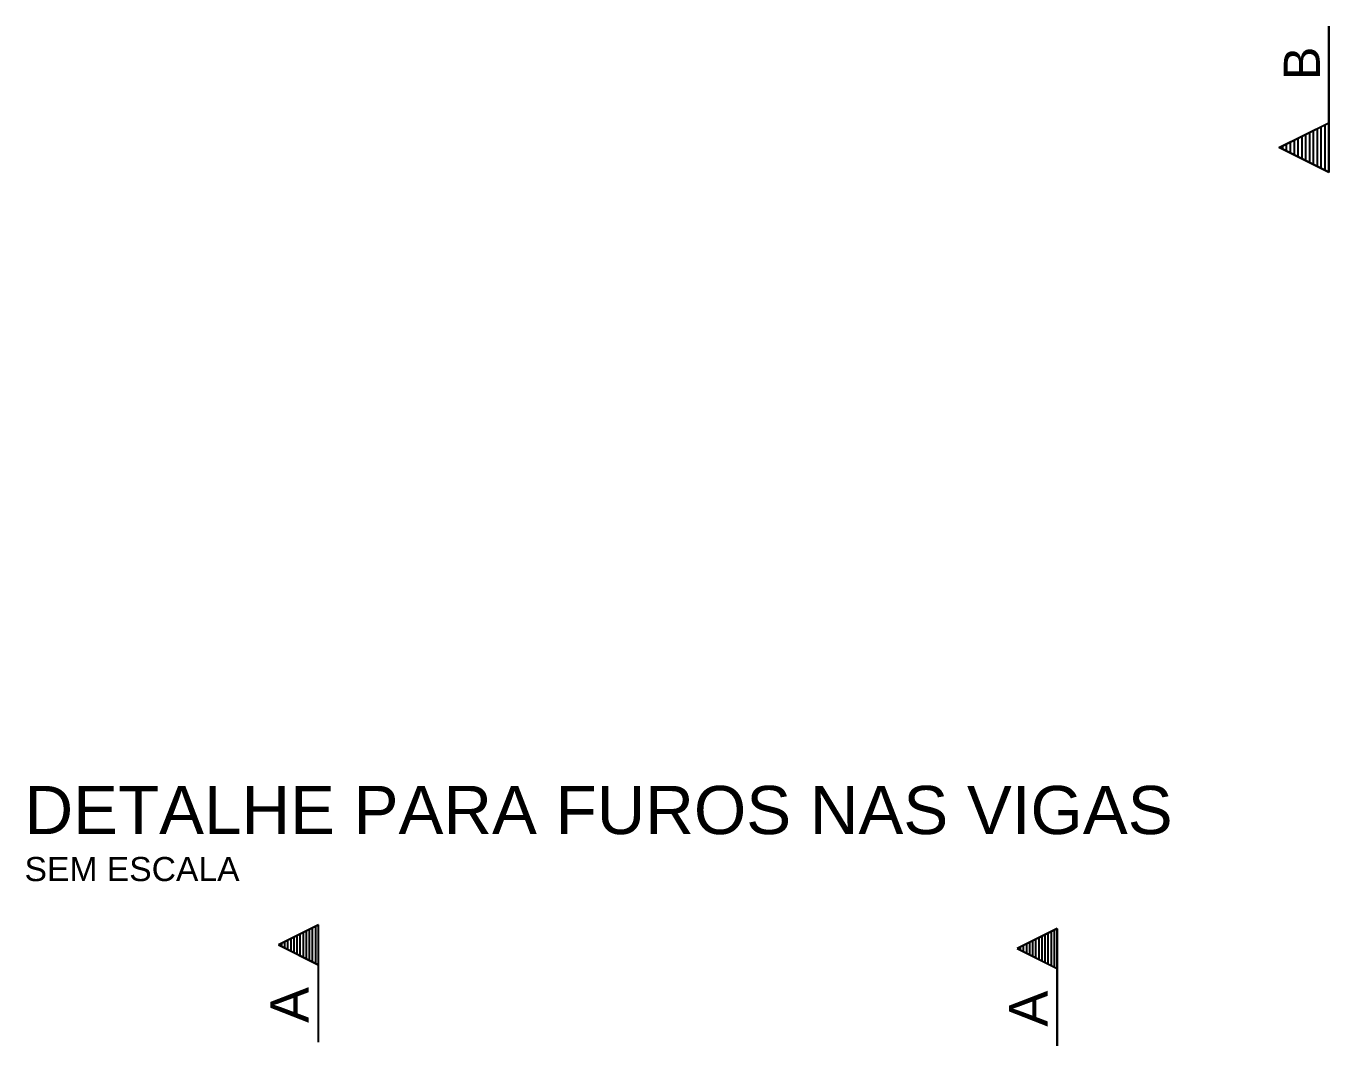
# Model space of a CAD drawing. Extents: x 0 to 119, y 0 to 84.
# Drawn here: x 15.47 to 26.29, y 25.14 to 33.6 of the extents above; entities that cross this region are included whole.
import ezdxf

# ---------------------------------------------------------------- set-up
doc = ezdxf.new("R2010")
doc.units = 0
doc.header["$MEASUREMENT"] = 0
for name, color, linetype in [('1', 3, 'CONTINUOUS'), ('15', 12, 'CONTINUOUS'), ('24', 7, 'CONTINUOUS'), ('3', 7, 'CONTINUOUS')]:
    doc.layers.add(name, color=color, linetype=linetype)
doc.styles.add('TQS_ARIAL', font='arial.ttf')

msp = doc.modelspace()

# ---------------------------------------------------------------- linework, layer by layer
at = {"layer": '1', "color": 3, "linetype": 'Continuous'}
msp.add_lwpolyline([(26.283479, 32.387194), (25.874289, 32.591789), (26.283479, 32.796385), (26.283479, 32.387194)], dxfattribs=at)
at = {"layer": '24', "color": 7, "linetype": 'Continuous'}
for p, q in [((26.283479, 32.387194), (26.283479, 33.600328)), ((26.285218, 33.600328), (26.285218, 32.384373)), ((25.870386, 32.591789), (26.28348, 32.798336)), ((25.874289, 32.591789), (26.283479, 32.796385)), ((26.253308, 32.40228), (26.253308, 32.781299)), ((26.029937, 32.513967), (26.029937, 32.669612)), ((26.062036, 32.497916), (26.061849, 32.685568)), ((26.093757, 32.482058), (26.093757, 32.701522)), ((26.125667, 32.466103), (26.125667, 32.717477)), ((26.157578, 32.450146), (26.157578, 32.733433)), ((26.189488, 32.434191), (26.189488, 32.749388)), ((26.221398, 32.418236), (26.221398, 32.765343)), ((26.285218, 32.384373), (25.870386, 32.591789)), ((26.28348, 32.387194), (25.874288, 32.591789)), ((25.902296, 32.577785), (25.902296, 32.605792)), ((25.934206, 32.56183), (25.934206, 32.621747)), ((25.966117, 32.545875), (25.966117, 32.637702)), ((25.998027, 32.529921), (25.998027, 32.653657))]:
    msp.add_line(p, q, dxfattribs=at)
at = {"layer": '3', "color": 7, "linetype": 'Continuous'}
for p, q in [((17.895849, 26.139949), (17.563649, 25.97385)), ((17.894456, 26.13769), (17.566773, 25.97385)), ((17.768079, 26.076065), (17.768079, 25.871634)), ((17.793634, 26.088841), (17.793634, 25.858857)), ((17.819188, 26.101619), (17.819188, 25.84608)), ((17.844741, 26.114396), (17.844741, 25.833303)), ((17.870295, 26.127173), (17.870295, 25.820526)), ((17.894455, 26.13769), (17.894455, 25.166205)), ((17.895849, 25.166205), (17.895849, 26.139949)), ((24.029042, 26.109138), (23.696841, 25.943038)), ((24.02765, 26.106879), (23.699966, 25.943038)), ((23.95238, 26.070808), (23.95238, 25.815269)), ((23.977935, 26.083584), (23.977935, 25.802491)), ((24.003488, 26.096361), (24.003488, 25.789714)), ((24.027649, 26.106879), (24.027649, 25.135393)), ((24.029042, 25.135393), (24.029042, 26.109138)), ((17.563649, 25.97385), (17.894456, 25.808445)), ((17.566774, 25.97385), (17.894455, 25.810007)), ((17.589202, 25.986626), (17.589202, 25.958454)), ((17.614756, 25.999403), (17.614756, 25.948295)), ((17.640311, 26.01218), (17.640311, 25.935518)), ((17.665864, 26.024957), (17.665864, 25.922741)), ((17.691418, 26.037734), (17.691418, 25.909964)), ((17.716972, 26.050511), (17.716972, 25.897188)), ((17.742526, 26.063287), (17.742526, 25.88441)), ((23.747949, 25.968592), (23.747949, 25.917484)), ((23.773503, 25.981368), (23.773503, 25.904706)), ((23.799057, 25.994146), (23.799057, 25.89193)), ((23.824611, 26.006922), (23.824611, 25.879153)), ((23.850164, 26.019699), (23.850164, 25.866376)), ((23.875719, 26.032476), (23.875719, 25.853599)), ((23.901273, 26.045253), (23.901273, 25.840822)), ((23.926826, 26.058029), (23.926826, 25.828045)), ((23.696841, 25.943038), (24.02765, 25.777633)), ((23.699967, 25.943038), (24.027649, 25.779196)), ((23.722395, 25.955815), (23.722395, 25.927643))]:
    msp.add_line(p, q, dxfattribs=at)

# ---------------------------------------------------------------- texts
at = {"layer": '15', "color": 12, "linetype": 'Continuous', "style": 'TQS_ARIAL'}
for s, height, p in [('DETALHE PARA FUROS NAS VIGAS', 0.4, (15.455802, 26.893638)), ('SEM ESCALA', 0.2, (15.455802, 26.503638))]:
    msp.add_text(s, height=height, dxfattribs=at).set_placement(p)
at = {"layer": '24', "color": 7, "linetype": 'Continuous', "style": 'TQS_ARIAL'}
msp.add_text('B', height=0.3, rotation=90, dxfattribs=at).set_placement((26.210218, 33.150328))
at = {"layer": '3', "color": 7, "linetype": 'Continuous', "style": 'TQS_ARIAL'}
for p in [(17.815768, 25.326366), (23.948961, 25.295555)]:
    msp.add_text('A', height=0.320323, rotation=90, dxfattribs=at).set_placement(p)

doc.saveas('drawing.dxf')
